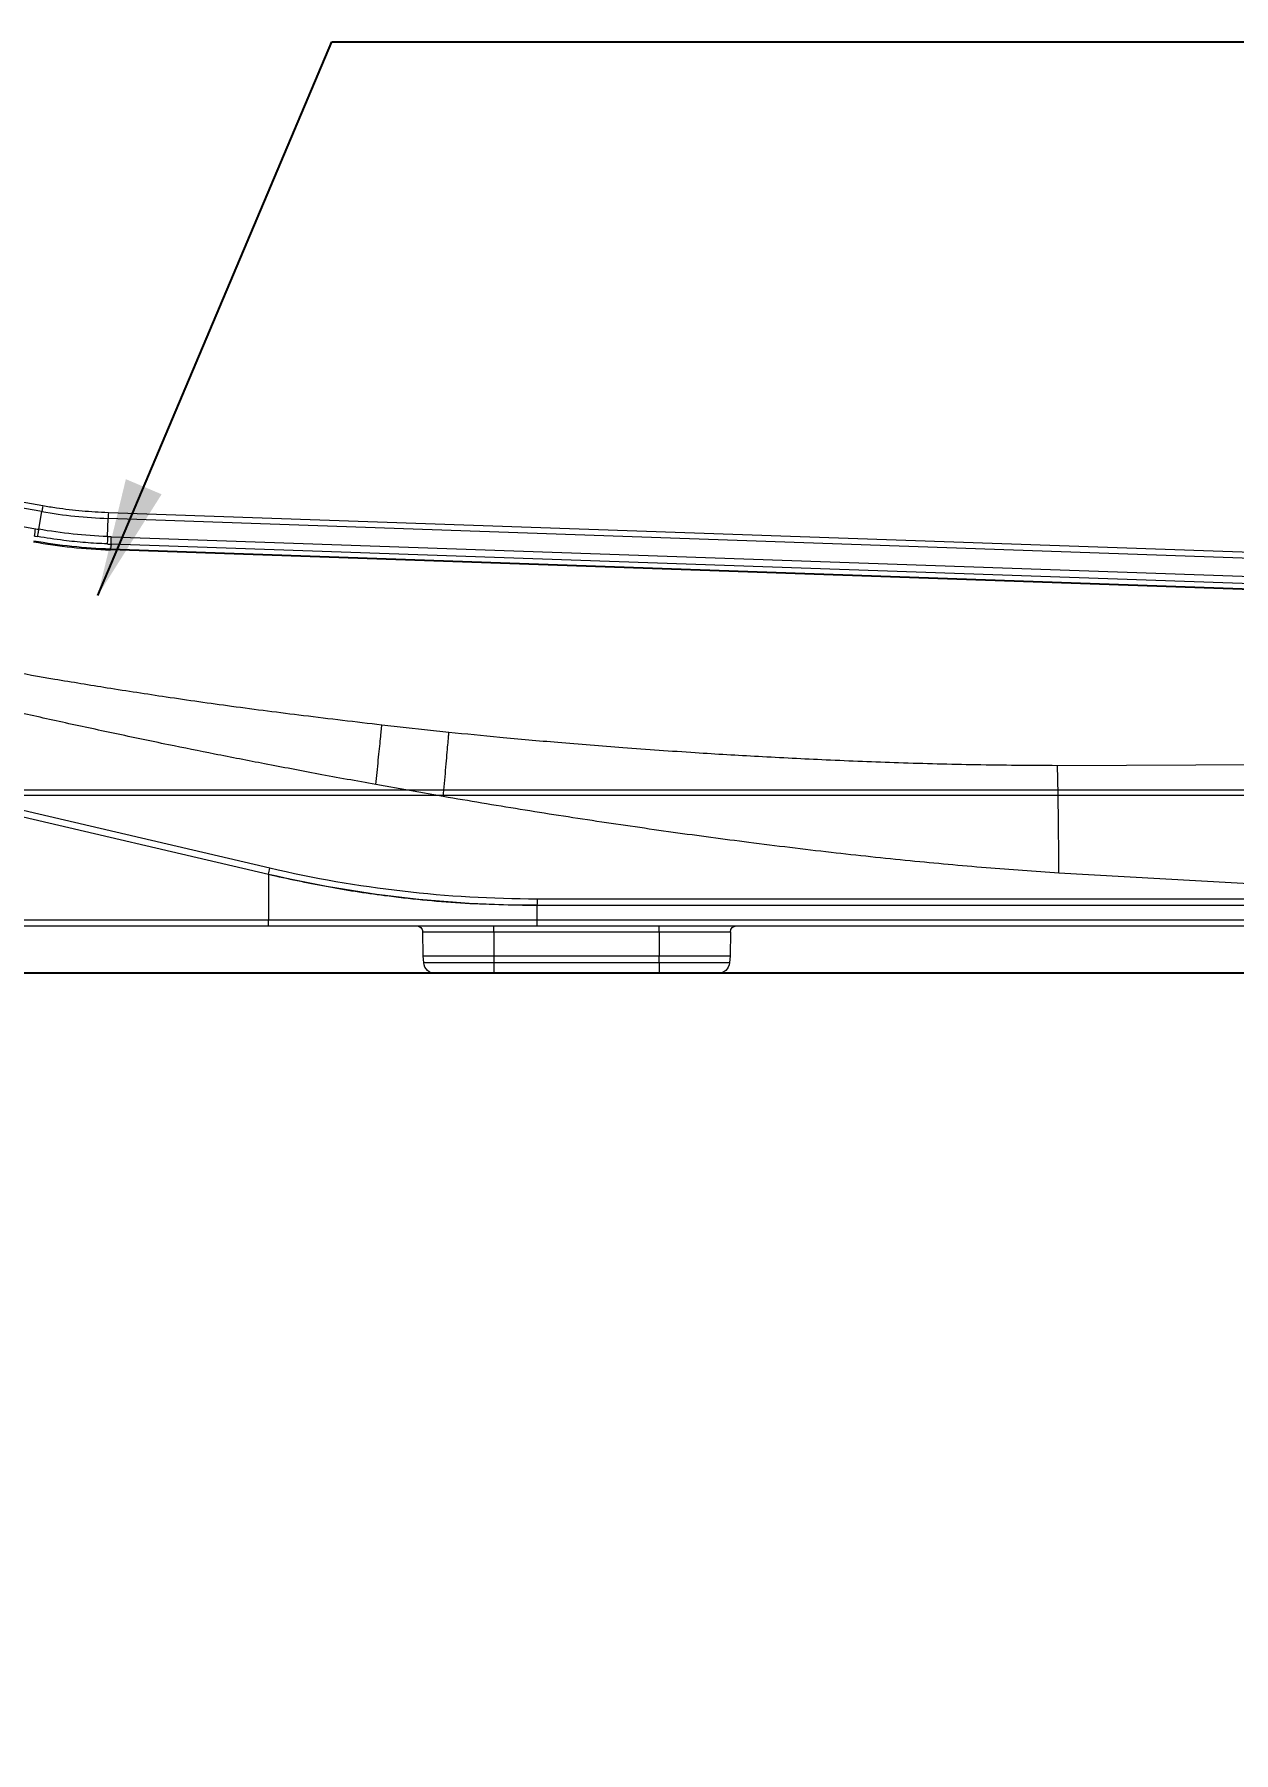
# Model space of a CAD drawing. Extents: x 612 to 6849, y -547 to 2005.
# Drawn here: x 4618.9 to 4822.1, y 67.4 to 358.6 of the extents above; entities that cross this region are included whole.
import ezdxf

# ---------------------------------------------------------------- set-up
doc = ezdxf.new("R2010")
doc.units = 0
doc.header["$LTSCALE"] = 20
doc.header["$MEASUREMENT"] = 0
doc.linetypes.add('CENTER', pattern=[2, 1.25, -0.25, 0.25, -0.25])
doc.layers.get('0').update_dxf_attribs({"linetype": 'CONTINUOUS'})
doc.layers.get('DEFPOINTS').update_dxf_attribs({"linetype": 'CONTINUOUS'})
doc.layers.add('1', color=7, linetype='CONTINUOUS')
doc.styles.get("Standard").update_dxf_attribs({"font": 'NanumGothic.ttf'})
doc.dimstyles.get("Standard").update_dxf_attribs({"dimtxt": 2.7, "dimasz": 2.5, "dimexe": 1.5, "dimexo": 1.5, "dimgap": 1.5, "dimtad": 1, "dimdec": 0, "dimlfac": 10, "dimzin": 0, "dimdsep": 46, "dimtxsty": 'Standard', "dimcen": 0, "dimclrt": 2, "dimadec": 0, "dimazin": 0, "dimtfac": 1, "dimtdec": 0, "dimtmove": 0, "dimatfit": 3, "dimfxl": 0, "dimtolj": 1, "dimtzin": 0, "dimarcsym": 0})

# ---------------------------------------------------------------- blocks, each defined once
blk = doc.blocks.new('*D27')
at = {"color": 3, "lineweight": -2}
for p, q in [((4947.75, 263.7), (4947.75, -428.78)), ((4212.56, -177.03), (4212.56, -428.78)), ((4232.56, -423.78), (4927.75, -423.78))]:
    blk.add_line(p, q, dxfattribs=at)
at = {"color": 3}
for points in [[(4232.56, -420.45), (4232.56, -427.11), (4212.56, -423.78)], [(4927.75, -420.45), (4927.75, -427.11), (4947.75, -423.78)]]:
    blk.add_solid(points, dxfattribs=at)
at = {"layer": 'DEFPOINTS', "color": 0}
for p in [(4947.75, 265.2), (4212.56, -175.53), (4947.75, -423.78)]:
    blk.add_point(p, dxfattribs=at)
at = {"color": 2, "insert": (4580.16, -397.43), "char_height": 30, "attachment_point": 5}
blk.add_mtext('\\A1;735', dxfattribs=at)
blk = doc.blocks.new('A$C3419d009')
at = {"color": 7, "linetype": 'Continuous', "lineweight": 15}
for p, q in [((35.24, 432.28), (69.54, 285.45)), ((68.52, 285.22), (41.95, 398.92)), ((77.3, 285.45), (77.3, 331.53)), ((78.29, 331.52), (78.29, 285.44)), ((69.54, 285.45), (77.3, 285.45)), ((44.2, 266.24), (45.44, 254.88)), ((56.37, 255.83), (54.34, 267.26)), ((83.36, 259.24), (79.27, 259.31)), ((84.54, 259.14), (83.36, 259.24)), ((83.36, 259.24), (83.36, 247.24)), ((86.36, 247.24), (86.36, 257.14)), ((79.27, 247.24), (78.29, 247.24)), ((79.27, 247.24), (79.27, 219.24)), ((79.27, 247.24), (83.36, 247.24)), ((83.36, 247.24), (83.36, 219.24)), ((83.36, 247.24), (84.54, 247.24)), ((84.54, 219.24), (84.54, 247.24)), ((84.54, 247.24), (86.36, 247.24)), ((86.36, 219.24), (86.36, 247.24)), ((73.73, 116.29), (73.73, 239.94)), ((74.79, 239.95), (77.3, 239.95)), ((74.79, 239.95), (74.79, 116.3)), ((77.3, 50.98), (77.3, 239.95)), ((78.29, 239.96), (78.29, 116.29)), ((79.27, 219.24), (78.29, 219.24)), ((79.27, 219.24), (83.36, 219.24)), ((83.36, 219.24), (83.36, 207.24)), ((84.54, 219.24), (83.36, 219.24)), ((84.54, 219.24), (86.36, 219.24)), ((86.36, 209.33), (86.36, 219.24)), ((79.27, 207.17), (83.36, 207.24)), ((83.36, 207.24), (84.54, 207.34)), ((51.07, 151.78), (50.94, 116.64)), ((71.35, 116.29), (69.35, 151.51))]:
    blk.add_line(p, q, dxfattribs=at)
at = {"color": 8, "linetype": 'Continuous', "lineweight": 15}
for p, q in [((79.27, 259.31), (79.27, 247.24)), ((84.54, 247.24), (84.54, 259.14)), ((79.27, 219.24), (79.27, 207.17)), ((84.54, 207.34), (84.54, 219.24))]:
    blk.add_line(p, q, dxfattribs=at)
at = {"color": 7, "linetype": 'Continuous', "lineweight": 15}
for centre, radius, start, end in [((86.75, 208.35), 79, 102.5819, 103.3455), ((-125.21, 239.95), 200, 0, 13.1497), ((77.55, 253.31), 32.15, 88.6812, 90.4325), ((-125.27, 239.94), 199, 0, 13.1497), ((79.29, 260.31), 1, 180, 269), ((84.36, 257.14), 2, 0, 85), ((74.01, 270.8), 30.86, 269.4967, 271.4509), ((77.55, 268.15), 28.2, 269.5091, 271.5058), ((79.29, 206.17), 1, 91, 180), ((84.36, 209.33), 2, 275, 0)]:
    blk.add_arc(centre, radius, start, end, dxfattribs=at)
for points, knots in [([(33.8, 336.26), (34.22, 334.01), (35.14, 329.15), (36.51, 321.32), (37.98, 312.41), (39.52, 302.42), (41.1, 291.34), (42.67, 279.16), (43.67, 270.67), (44.19, 266.24)], [0, 0, 0, 0, 0.096987, 0.209275, 0.336838, 0.479632, 0.637556, 0.810955, 1, 1, 1, 1]), ([(54.34, 267.26), (53.74, 270.5), (52.59, 276.79), (50.86, 285.89), (49.21, 294.37), (47.5, 302.84), (45.7, 311.43), (43.79, 320.3), (41.87, 328.93), (40.55, 334.6), (39.89, 337.4)], [0, 0, 0, 0, 0.138276, 0.267681, 0.388219, 0.499893, 0.629551, 0.756117, 0.879598, 1, 1, 1, 1]), ([(69.54, 285.45), (70.25, 282.2), (71.68, 275.7), (73.33, 264.85), (74.55, 252.92), (74.71, 244.28), (74.79, 239.95)], [0, 0, 0, 0, 0.217342, 0.435227, 0.717019, 1, 1, 1, 1]), ([(77.3, 239.95), (77.3, 246.61), (77.3, 257.52), (77.3, 272.68), (77.3, 281.19), (77.3, 285.45)], [0, 0, 0, 0, 0.438653, 0.719322, 1, 1, 1, 1]), ([(78.29, 285.44), (78.29, 281.19), (78.29, 272.68), (78.29, 257.52), (78.29, 246.61), (78.29, 239.96)], [0, 0, 0, 0, 0.280674, 0.561343, 1, 1, 1, 1]), ([(45.44, 254.88), (45.72, 252.01), (46.33, 245.87), (47.21, 236.04), (48.09, 224.99), (48.88, 213.66), (49.57, 202.18), (50.15, 190.7), (50.63, 178.41), (50.99, 165.35), (51.04, 156.39), (51.07, 151.78)], [0, 0, 0, 0, 0.083779, 0.179294, 0.286566, 0.405636, 0.509315, 0.620567, 0.739554, 0.866284, 1, 1, 1, 1]), ([(69.35, 151.51), (69.06, 155.62), (68.47, 164.03), (67.28, 176.9), (65.85, 190.31), (64.22, 203.7), (62.45, 216.92), (60.58, 229.83), (58.57, 242.81), (57.1, 251.48), (56.37, 255.83)], [0, 0, 0, 0, 0.11759, 0.240458, 0.368634, 0.502148, 0.625273, 0.749281, 0.874185, 1, 1, 1, 1])]:
    blk.add_open_spline(points, degree=3, knots=knots, dxfattribs=at)
at = {"color": 8, "linetype": 'Continuous', "lineweight": 15}
for points, knots in [([(54.34, 267.26), (53.65, 267.18), (52.23, 267.04), (50.15, 266.83), (48.19, 266.63), (46.49, 266.46), (45.22, 266.33), (44.44, 266.26), (44.3, 266.25), (44.25, 266.25)], [0, 0, 0, 0, 0.136552, 0.282361, 0.435068, 0.591473, 0.747877, 0.900582, 1, 1, 1, 1]), ([(56.37, 255.83), (55.63, 255.76), (54.09, 255.62), (51.85, 255.42), (49.74, 255.24), (47.91, 255.08), (46.54, 254.96), (45.7, 254.9), (45.55, 254.89), (45.49, 254.89)], [0, 0, 0, 0, 0.136543, 0.282322, 0.43498, 0.591325, 0.747671, 0.900329, 1, 1, 1, 1]), ([(69.35, 151.51), (68.15, 151.52), (65.67, 151.54), (62.03, 151.57), (58.59, 151.61), (55.57, 151.66), (53.23, 151.7), (51.69, 151.75), (51.3, 151.77), (51.12, 151.78)], [0, 0, 0, 0, 0.134854, 0.278123, 0.427607, 0.580404, 0.7332, 0.882685, 1, 1, 1, 1])]:
    blk.add_open_spline(points, degree=3, knots=knots, dxfattribs=at)
blk = doc.blocks.new('A$C6346f13b')
at = {"color": 7, "linetype": 'Continuous', "lineweight": 15}
for p, q in [((30.55, 75.38), (179.24, 49.16)), ((179.06, 48.15), (39.5, 72.76)), ((61.59, 65.76), (178.02, 45.23)), ((178.54, 45.14), (179.06, 48.15)), ((190.21, 43.9), (190.3, 46.97)), ((456.34, 37.68), (190.3, 46.97)), ((190.34, 48), (456.37, 38.71)), ((190.85, 43.88), (456.24, 34.61)), ((455.05, 32.38), (190.69, 41.64)), ((190.8, 42.63), (190.7, 41.82)), ((190.7, 41.82), (455.06, 32.56)), ((456.21, 33.36), (190.8, 42.63)), ((455.04, 0), (155.38, 0)), ((155.39, 0.99), (455.05, 0.99))]:
    blk.add_line(p, q, dxfattribs=at)
for centre, radius, start, end in [((110.01, 56.87), 69, 349.2456, 350.2857), ((122.66, 45.92), 68.22, 357.2341, 358.2864), ((201.14, 41.3), 10.46, 177.1177, 178.1347)]:
    blk.add_arc(centre, radius, start, end, dxfattribs=at)
for centre, major_axis, ratio, start_param, end_param in [((193.92, 137.53), (-97.87, 20.7), 0.948764, 1.606648, 1.611922), ((193.99, 137.84), (-96.87, 20.6), 0.948883, 1.607653, 1.612931), ((193.94, 137.81), (-98.88, 5.27), 0.949035, 1.583615, 1.590094), ((195.34, 148.86), (10.69, 106.81), 0.933394, 3.071242, 3.202022), ((195.34, 148.86), (10.68, 106.62), 0.933158, 3.071286, 3.202066), ((193.92, 137.49), (-99.88, 5.41), 0.948912, 1.584464, 1.590942)]:
    blk.add_ellipse(centre, major_axis=major_axis, ratio=ratio, start_param=start_param, end_param=end_param, dxfattribs=at)
for points, knots in [([(179.24, 49.16), (179.24, 49.16), (179.22, 49.06), (179.16, 48.7), (179.11, 48.44), (179.06, 48.15)], [0, 0, 0, 0, 0.5, 0.5, 1, 1, 1, 1]), ([(179.24, 49.16), (180, 49.03), (182.21, 48.67), (185.89, 48.24), (188.83, 48.05), (190.32, 48), (190.34, 48)], [0, 0, 0, 0, 0.207928, 0.601013, 0.994719, 1, 1, 1, 1]), ([(190.34, 48), (190.34, 48), (190.34, 47.9), (190.32, 47.53), (190.32, 47.27), (190.3, 46.97)], [0, 0, 0, 0, 0.5, 0.5, 1, 1, 1, 1]), ([(178.54, 45.14), (178.5, 44.9), (178.45, 44.63), (178.37, 44.17), (178.34, 43.99), (178.32, 43.9)], [0, 0, 0, 0, 0.5, 0.5, 1, 1, 1, 1]), ([(190.15, 42.65), (188.92, 42.72), (186.46, 42.85), (182.51, 43.25), (179.81, 43.67), (178.32, 43.9)], [0, 0, 0, 0, 0.310867, 0.62121, 1, 1, 1, 1]), ([(190.21, 43.9), (190.2, 43.66), (190.19, 43.39), (190.16, 42.93), (190.16, 42.74), (190.15, 42.65)], [0, 0, 0, 0, 0.5, 0.5, 1, 1, 1, 1])]:
    blk.add_open_spline(points, degree=3, knots=knots, dxfattribs=at)
for points in [[(179.06, 48.15), (182.78, 47.5), (186.53, 47.1), (190.3, 46.97)], [(190.21, 43.9), (186.3, 44.06), (182.4, 44.48), (178.54, 45.14)]]:
    blk.add_open_spline(points, degree=3, dxfattribs=at)
blk = doc.blocks.new('A$Cdc3c747b')
blk.add_blockref('A$C6346f13b', (212.49, 30.16))
at = {"xscale": -1, "rotation": 90}
blk.add_blockref('A$C3419d009', (715.41, 86.36), dxfattribs=at)

msp = doc.modelspace()

# ---------------------------------------------------------------- linework, layer by layer
at = {"layer": '1', "color": 7, "linetype": 'Continuous'}
msp.add_line((4885.54, 199.47), (4282.88, 199.47), dxfattribs=at)
at = {"layer": '1', "color": 1, "linetype": 'CENTER', "lineweight": 0, "ltscale": 2}
msp.add_arc((4477.56, 290.86), 471.92, 357.1705, 99.7645, dxfattribs=at)

# ---------------------------------------------------------------- block references
msp.add_blockref('A$Cdc3c747b', (4228.61, 199.41))

# ---------------------------------------------------------------- dimensions: what is measured, and where the dimension line sits
dim = msp.add_linear_dim(base=(4947.75, -423.78), p1=(4212.56, -175.53), p2=(4947.75, 265.2), dimstyle='Standard', override={"dimtxt": 30, "dimasz": 20, "dimexe": 5, "dimgap": 10, "dimlfac": 1, "dimzin": 12, "dimclrd": 3, "dimclre": 3, "dimazin": 2, "dimarcsym": 1})
dim.commit()
dim.dimension.update_dxf_attribs({"geometry": '*D27', "text_midpoint": (4580.16, -397.43)})

# ---------------------------------------------------------------- leaders
msp.add_leader([(4629.65, 263.5), (4669.3, 357.33), (5017.48, 357.33)], dimstyle='Standard', override={"dimtxt": 20, "dimasz": 20, "dimexe": 5, "dimgap": 10, "dimtad": 0, "dimlfac": 1, "dimzin": 12, "dimclrd": 3, "dimclre": 3, "dimazin": 2, "dimarcsym": 1})

doc.saveas('drawing.dxf')
